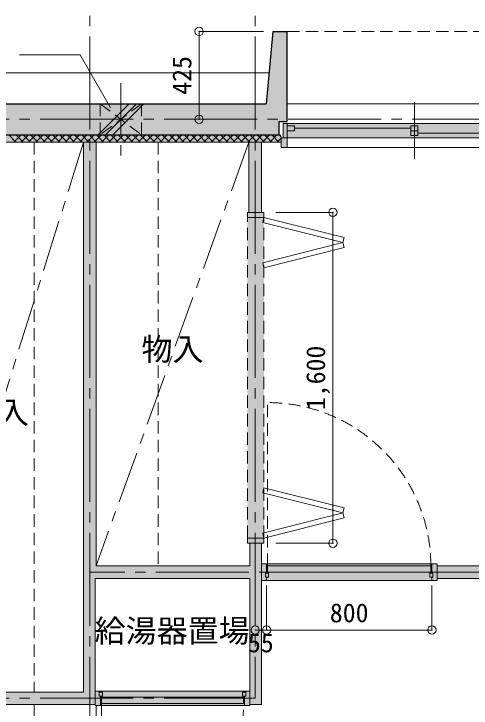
# Model space of a CAD drawing. Units: millimetres at full size, sheet at 1:50. Extents: x -9674 to 9699, y -6794 to 6791.
# Drawn here: x 1745 to 3957, y 740 to 4098 of the extents above; entities that cross this region are included whole.
import ezdxf
from ezdxf.enums import TextEntityAlignment as Align

# ---------------------------------------------------------------- set-up
doc = ezdxf.new("R2010")
doc.units = ezdxf.units.MM
doc.header["$LTSCALE"] = 50
doc.header["$PDMODE"] = 32
doc.header["$PDSIZE"] = 40
for name, pattern in [('CHAIN1', [8, 5, -1, 1, -1]), ('CHAIN2', [12, 9, -1, 1, -1]), ('DASHED1', [1.8, 1.2, -0.6])]:
    doc.linetypes.add(name, pattern=pattern)
for name, color, linetype, lineweight in [('1-0_芯', 7, 'CHAIN2', 9), ('1-1_躯体', 2, 'Continuous', 25), ('1-2_間仕切', 3, 'Continuous', 18), ('1-3_建具', 3, 'Continuous', 18), ('1-6_ﾊﾞﾙｺﾆｰ・階段', 4, 'Continuous', 9), ('1-7_その他', 7, 'DASHED1', 9), ('1-8_ハッチ', 4, 'Continuous', 9), ('1-A_文字', 7, 'Continuous', 9), ('1-B_寸法', 7, 'Continuous', 9), ('1-C_梁', 7, 'DASHED1', 9)]:
    doc.layers.add(name, color=color, linetype=linetype, lineweight=lineweight)
for name, color, linetype in [('4-0', 1, 'Continuous'), ('4-1', 2, 'Continuous'), ('4-2', 4, 'Continuous'), ('4-F', 4, 'Continuous')]:
    doc.layers.add(name, color=color, linetype=linetype)
doc.styles.add('ＭＳ ゴシック', font='')
doc.styles.get('ＭＳ ゴシック').set_extended_font_data('MS Gothic')

msp = doc.modelspace()

# ---------------------------------------------------------------- linework, layer by layer
at = {"layer": '1-0_芯'}
for p, q in [((2112.5, 4587.68), (2112.5, -3842.32)), ((2912.5, 4587.68), (2912.5, 787.68)), ((-8327.5, 3587.68), (8282.5, 3587.68)), ((8282.5, 1397.68), (2112.5, 1397.68)), ((-8327.5, 787.68), (2912.5, 787.68))]:
    msp.add_line(p, q, dxfattribs=at)
at = {"layer": '1-1_躯体'}
for p, q in [((2997.5, 4012.68), (2965.68, 3662.68)), ((2997.5, 4012.68), (3067.5, 4012.68)), ((3067.5, 3577.68), (3067.5, 4012.68)), ((279.32, 3662.68), (2965.68, 3662.68)), ((3027.5, 3577.68), (3027.5, 3512.68)), ((212.5, 3512.68), (3027.5, 3512.68))]:
    msp.add_line(p, q, dxfattribs=at)
msp.add_lwpolyline([(3027.5, 3577.68), (3067.5, 3577.68), (3067.5, 3682.68)], dxfattribs=at)
at = {"layer": '1-2_間仕切'}
for p, q in [((2082.5, 3477.68), (2082.5, 817.68)), ((2142.5, 3477.68), (2142.5, 1427.68)), ((2882.5, 3477.68), (2882.5, 3137.68)), ((2942.5, 3477.68), (2942.5, 3137.68)), ((2886.5, 1427.68), (2886.5, 1537.68)), ((2942.5, 1537.68), (2942.5, 1427.68)), ((2142.5, 1427.68), (2886.5, 1427.68)), ((5317.5, 1428.68), (3792.5, 1428.68)), ((2138.5, 1367.68), (2886.5, 1367.68)), ((2138.5, 1367.68), (2138.5, 757.68)), ((2886.5, 1367.68), (2886.5, 757.68)), ((2942.5, 1367.68), (2942.5, 757.68)), ((5317.5, 1367.68), (3792.5, 1367.68)), ((1182.5, 817.68), (2082.5, 817.68)), ((1182.5, 757.68), (2138.5, 757.68)), ((2886.5, 757.68), (2942.5, 757.68))]:
    msp.add_line(p, q, dxfattribs=at)
at = {"layer": '1-3_建具', "color": 7, "linetype": 'DASHED1', "lineweight": 9}
for p, q in [((3067.5, 4012.68), (4382.5, 4012.68)), ((2875, 1562.68), (2875, 3112.68)), ((2955, 1562.68), (2955, 3112.68)), ((2972.5, 1427.68), (2972.5, 2217.68)), ((2168.5, 762.68), (2168.5, 74.68))]:
    msp.add_line(p, q, dxfattribs=at)
at = {"layer": '1-3_建具', "color": 7, "lineweight": 9}
for p, q in [((4297.5, 3662.68), (3067.5, 3662.68)), ((3682.5, 3671.16), (3682.5, 3394.21)), ((3047.5, 3567.68), (3047.5, 3497.68)), ((3047.5, 3567.68), (3082.5, 3567.68)), ((3067.5, 3497.68), (3067.5, 3567.68)), ((3082.5, 3567.68), (4282.5, 3567.68)), ((3082.5, 3497.68), (3067.5, 3497.68)), ((3082.5, 3497.68), (4282.5, 3497.68)), ((4297.5, 3450.68), (3067.5, 3450.68)), ((2875, 3137.68), (2875, 3112.68)), ((2955, 3137.68), (2875, 3137.68)), ((2955, 3137.68), (2955, 3112.68)), ((2955, 3112.68), (2875, 3112.68)), ((2948.94, 3088.43), (2955, 3112.68)), ((2948.94, 2894.4), (3336.99, 2991.42)), ((3336.99, 2991.42), (3343.06, 2967.16)), ((3343.06, 2967.16), (2955, 2870.15)), ((2948.94, 2894.4), (2955, 2870.15)), ((2948.94, 1780.97), (2955, 1805.22)), ((2948.94, 1780.97), (3336.99, 1683.95)), ((3343.06, 1708.21), (2955, 1805.22)), ((3336.99, 1683.95), (3343.06, 1708.21)), ((2948.94, 1586.94), (2955, 1562.68)), ((2955, 1562.68), (2955, 1537.68)), ((2955, 1537.68), (2875, 1537.68)), ((2967.5, 1437.68), (3767.5, 1437.68)), ((3767.5, 1357.68), (2967.5, 1357.68)), ((2163.5, 822.68), (2861.5, 822.68)), ((2861.5, 752.68), (2163.5, 752.68))]:
    msp.add_line(p, q, dxfattribs=at)
at = {"layer": '1-3_建具'}
for p, q in [((3102.5, 3556.68), (3067.5, 3556.68)), ((3102.5, 3532.68), (3067.5, 3532.68)), ((3102.5, 3556.68), (3102.5, 3532.68)), ((3665, 3544.68), (3102.5, 3544.68)), ((3665, 3508.68), (3665, 3556.68)), ((3665, 3556.68), (3700, 3556.68)), ((3665, 3532.68), (3700, 3532.68)), ((3700, 3508.68), (3700, 3556.68)), ((3037.5, 3497.68), (3067.5, 3497.68)), ((3037.5, 3450.68), (3037.5, 3497.68)), ((3067.5, 3450.68), (3067.5, 3497.68)), ((3665, 3508.68), (3700, 3508.68)), ((3700, 3520.68), (4262.5, 3520.68)), ((3037.5, 3450.68), (3037.5, 3451.72)), ((3037.5, 3450.68), (3067.5, 3450.68)), ((2942.5, 1437.68), (2942.5, 1357.68)), ((2942.5, 1437.68), (2967.5, 1437.68)), ((2967.5, 1392.68), (2967.5, 1437.68)), ((2972.5, 1397.68), (2972.5, 1427.68)), ((2972.5, 1427.68), (3762.5, 1427.68)), ((3762.5, 1427.68), (3762.5, 1397.68)), ((3767.5, 1392.68), (3767.5, 1437.68)), ((2962.5, 1392.68), (2977.5, 1392.68)), ((2962.5, 1372.68), (2962.5, 1392.68)), ((3762.5, 1397.68), (2972.5, 1397.68)), ((2977.5, 1392.68), (2977.5, 1372.68)), ((3757.5, 1392.68), (3757.5, 1372.68)), ((3772.5, 1392.68), (3757.5, 1392.68)), ((3772.5, 1392.68), (3772.5, 1372.68)), ((2942.5, 1357.68), (2967.5, 1357.68)), ((2977.5, 1372.68), (2962.5, 1372.68)), ((2967.5, 1372.68), (2967.5, 1357.68)), ((3772.5, 1372.68), (3757.5, 1372.68)), ((3767.5, 1372.68), (3767.5, 1357.68)), ((3767.5, 1357.68), (3792.5, 1357.68)), ((2158.5, 817.68), (2173.5, 817.68)), ((2158.5, 797.68), (2158.5, 817.68)), ((2163.5, 822.68), (2163.5, 817.68)), ((2173.5, 797.68), (2173.5, 817.68)), ((2851.5, 797.68), (2851.5, 817.68)), ((2866.5, 817.68), (2851.5, 817.68)), ((2861.5, 822.68), (2861.5, 817.68)), ((2861.5, 822.68), (2886.5, 822.68)), ((2866.5, 797.68), (2866.5, 817.68)), ((2158.5, 797.68), (2173.5, 797.68)), ((2163.5, 797.68), (2163.5, 752.68)), ((2168.5, 762.68), (2168.5, 792.68)), ((2856.5, 792.68), (2168.5, 792.68)), ((2866.5, 797.68), (2851.5, 797.68)), ((2856.5, 762.68), (2856.5, 792.68)), ((2861.5, 797.68), (2861.5, 752.68)), ((2163.5, 752.68), (2138.5, 752.68)), ((2168.5, 762.68), (2856.5, 762.68)), ((2861.5, 752.68), (2886.5, 752.68)), ((2886.5, 762.68), (2886.5, 752.68))]:
    msp.add_line(p, q, dxfattribs=at)
at = {"layer": '1-3_建具', "color": 7, "lineweight": 9}
for points in [[(2948.94, 3088.43), (3336.99, 2991.42), (3343.06, 3015.67), (2955, 3112.68)], [(2948.94, 1586.94), (3336.99, 1683.95), (3343.06, 1659.7), (2955, 1562.68)], [(2955, 1562.68), (2875, 1562.68), (2875, 1537.68)]]:
    msp.add_lwpolyline(points, dxfattribs=at)
at = {"layer": '1-3_建具'}
for points in [[(3767.5, 1437.68), (3792.5, 1437.68), (3792.5, 1357.68)], [(2163.5, 822.68), (2138.5, 822.68), (2138.5, 752.68)]]:
    msp.add_lwpolyline(points, dxfattribs=at)
at = {"layer": '1-3_建具', "color": 7, "linetype": 'DASHED1', "lineweight": 9}
for centre, radius, start, end in [((2972.5, 1427.68), 790, 0, 90), ((2168.5, 762.68), 688, 270, 0)]:
    msp.add_arc(centre, radius, start, end, dxfattribs=at)
at = {"layer": '1-6_ﾊﾞﾙｺﾆｰ・階段', "color": 7}
msp.add_line((265.68, 3812.68), (2979.32, 3812.68), dxfattribs=at)
at = {"layer": '1-7_その他', "linetype": 'CHAIN1'}
msp.add_line((2262.5, 3762.68), (2262.5, 3412.68), dxfattribs=at)
at = {"layer": '1-7_その他'}
for p, q in [((2162.5, 3662.68), (2162.5, 3512.68)), ((2162.5, 3662.68), (2362.5, 3512.68)), ((2362.5, 3662.68), (2162.5, 3512.68)), ((2362.5, 3662.68), (2362.5, 3512.68))]:
    msp.add_line(p, q, dxfattribs=at)
at = {"layer": '1-7_その他', "color": 4, "linetype": 'CHAIN1'}
for p, q in [((2082.5, 3477.68), (1252.5, 817.68)), ((2882.5, 3477.68), (2142.5, 1427.68))]:
    msp.add_line(p, q, dxfattribs=at)
at = {"layer": '1-8_ハッチ'}
for p, q in [((2153.12, 3512.68), (2303.12, 3662.68)), ((2188.47, 3512.68), (2338.47, 3662.68)), ((2223.83, 3512.68), (2373.83, 3662.68)), ((1719.91, 3512.68), (1754.91, 3477.68)), ((1745.27, 3477.68), (1780.27, 3512.68)), ((1755.26, 3512.68), (1790.26, 3477.68)), ((1780.63, 3477.68), (1815.63, 3512.68)), ((1790.62, 3512.68), (1825.62, 3477.68)), ((1815.98, 3477.68), (1850.98, 3512.68)), ((1825.97, 3512.68), (1860.97, 3477.68)), ((1851.34, 3477.68), (1886.34, 3512.68)), ((1861.33, 3512.68), (1896.33, 3477.68)), ((1886.69, 3477.68), (1921.69, 3512.68)), ((1896.68, 3512.68), (1931.68, 3477.68)), ((1922.05, 3477.68), (1957.05, 3512.68)), ((1932.04, 3512.68), (1967.04, 3477.68)), ((1957.4, 3477.68), (1992.4, 3512.68)), ((1967.39, 3512.68), (2002.39, 3477.68)), ((1992.76, 3477.68), (2027.76, 3512.68)), ((2002.75, 3512.68), (2037.75, 3477.68)), ((2028.12, 3477.68), (2063.12, 3512.68)), ((2038.1, 3512.68), (2073.1, 3477.68)), ((2063.47, 3477.68), (2098.47, 3512.68)), ((2073.46, 3512.68), (2108.46, 3477.68)), ((2098.83, 3477.68), (2133.83, 3512.68)), ((2108.81, 3512.68), (2143.81, 3477.68)), ((2134.18, 3477.68), (2169.18, 3512.68)), ((2144.17, 3512.68), (2179.17, 3477.68)), ((2169.54, 3477.68), (2204.54, 3512.68)), ((2179.53, 3512.68), (2214.53, 3477.68)), ((2204.89, 3477.68), (2239.89, 3512.68)), ((2214.88, 3512.68), (2249.88, 3477.68)), ((2240.25, 3477.68), (2275.25, 3512.68)), ((2250.24, 3512.68), (2285.24, 3477.68)), ((2275.6, 3477.68), (2310.6, 3512.68)), ((2285.59, 3512.68), (2320.59, 3477.68)), ((2310.96, 3477.68), (2345.96, 3512.68)), ((2320.95, 3512.68), (2355.95, 3477.68)), ((2346.31, 3477.68), (2381.31, 3512.68)), ((2356.3, 3512.68), (2391.3, 3477.68)), ((2381.67, 3477.68), (2416.67, 3512.68)), ((2391.66, 3512.68), (2426.66, 3477.68)), ((2417.02, 3477.68), (2452.02, 3512.68)), ((2427.01, 3512.68), (2462.01, 3477.68)), ((2452.38, 3477.68), (2487.38, 3512.68)), ((2462.37, 3512.68), (2497.37, 3477.68)), ((2487.73, 3477.68), (2522.73, 3512.68)), ((2497.72, 3512.68), (2532.72, 3477.68)), ((2523.09, 3477.68), (2558.09, 3512.68)), ((2533.08, 3512.68), (2568.08, 3477.68)), ((2558.45, 3477.68), (2593.45, 3512.68)), ((2568.43, 3512.68), (2603.43, 3477.68)), ((2593.8, 3477.68), (2628.8, 3512.68)), ((2603.79, 3512.68), (2638.79, 3477.68)), ((2629.16, 3477.68), (2664.16, 3512.68)), ((2639.14, 3512.68), (2674.14, 3477.68)), ((2664.51, 3477.68), (2699.51, 3512.68)), ((2674.5, 3512.68), (2709.5, 3477.68)), ((2699.87, 3477.68), (2734.87, 3512.68)), ((2709.86, 3512.68), (2744.86, 3477.68)), ((2735.22, 3477.68), (2770.22, 3512.68)), ((2745.21, 3512.68), (2780.21, 3477.68)), ((2770.58, 3477.68), (2805.58, 3512.68)), ((2780.57, 3512.68), (2815.57, 3477.68)), ((2805.93, 3477.68), (2840.93, 3512.68)), ((2815.92, 3512.68), (2850.92, 3477.68)), ((2841.29, 3477.68), (2876.29, 3512.68)), ((2851.28, 3512.68), (2886.28, 3477.68)), ((2876.64, 3477.68), (2911.64, 3512.68)), ((2886.63, 3512.68), (2921.63, 3477.68)), ((2912, 3477.68), (2947, 3512.68)), ((2921.99, 3512.68), (2956.99, 3477.68)), ((2947.35, 3477.68), (2982.35, 3512.68)), ((2957.34, 3512.68), (2992.34, 3477.68)), ((2982.71, 3477.68), (3017.71, 3512.68)), ((2992.7, 3512.68), (3027.7, 3477.68)), ((3018.07, 3477.68), (3037.5, 3497.12)), ((3028.05, 3512.68), (3037.5, 3503.24)), ((207.5, 3477.68), (3037.5, 3477.68))]:
    msp.add_line(p, q, dxfattribs=at)
at = {"layer": '1-A_文字'}
for p, q in [((2065.44, 3899.36), (1772.57, 3899.36)), ((2212.89, 3643.96), (2065.44, 3899.36))]:
    msp.add_line(p, q, dxfattribs=at)
at = {"layer": '1-B_寸法'}
for p, q in [((3011.61, 3137.68), (3288.46, 3137.68)), ((3288.46, 3137.68), (3288.46, 1537.68)), ((3011.61, 1537.68), (3288.46, 1537.68)), ((2967.5, 1333.67), (2967.5, 1117.68)), ((3767.5, 1333.67), (3767.5, 1117.68)), ((2967.5, 1117.68), (2912.5, 1117.68)), ((2967.5, 1117.68), (3767.5, 1117.68))]:
    msp.add_line(p, q, dxfattribs=at)
msp.add_lwpolyline([(2952.6, 4012.68), (2641.21, 4012.68), (2641.21, 3587.68)], dxfattribs=at)
at = {"layer": '1-B_寸法', "color": 3}
for p in [(2641.21, 4012.68), (2641.21, 3587.68), (3288.46, 3137.68), (3288.46, 1537.68), (2912.5, 1117.68), (2967.5, 1117.68), (3767.5, 1117.68)]:
    msp.add_point(p, dxfattribs=at)
at = {"layer": '1-C_梁'}
for p, q in [((1842.5, 3477.68), (1842.5, 817.68)), ((2442.5, 3477.68), (2442.5, 1427.68)), ((1842.5, 757.68), (1842.5, -92.32)), ((2142.5, 752.68), (2142.5, -87.32))]:
    msp.add_line(p, q, dxfattribs=at)
at = {"layer": '4-0'}
for points in [[(3027.5, 3577.68), (2997.5, 4012.68), (2965.68, 3662.68)], [(3027.5, 3577.68), (3067.5, 4012.68), (2997.5, 4012.68)], [(3027.5, 3577.68), (3067.5, 3577.68), (3067.5, 4012.68)], [(279.32, 3662.68), (212.5, 3512.68), (3027.5, 3577.68)], [(3027.5, 3577.68), (2965.68, 3662.68), (279.32, 3662.68)], [(212.5, 3512.68), (3028.05, 3512.68), (3027.5, 3577.68)]]:
    msp.add_solid(points, dxfattribs=at)
at = {"layer": '4-1'}
msp.add_solid([(3047.5, 3567.68), (3047.5, 3497.68), (4317.5, 3567.68), (4317.5, 3497.68)], dxfattribs=at)
at = {"layer": '4-2'}
for points in [[(2082.5, 3477.68), (2082.5, 3462.68), (2142.5, 3477.68), (2142.5, 3462.68)], [(2082.5, 817.68), (2142.5, 1427.68), (2142.5, 3462.68)], [(2082.5, 817.68), (2142.5, 3462.68), (2082.5, 3462.68)], [(2882.5, 3477.68), (2882.5, 3462.68), (2942.5, 3477.68), (2942.5, 3462.68)], [(2882.5, 3137.68), (2942.5, 3137.68), (2882.5, 3462.68), (2942.5, 3462.68)], [(2875, 1537.68), (2955, 1537.68), (2875, 3137.68), (2882.5, 3137.68)], [(2955, 1537.68), (2955, 3137.68), (2882.5, 3137.68)], [(2886.5, 757.68), (2942.5, 757.68), (2942.5, 1537.68)], [(2886.5, 757.68), (2942.5, 1537.68), (2886.5, 1537.68)], [(2082.5, 817.68), (2138.5, 1367.68), (2142.5, 1427.68)], [(2138.5, 1367.68), (2886.5, 1367.68), (2142.5, 1427.68)], [(2886.5, 1367.68), (2886.5, 1427.68), (2142.5, 1427.68)], [(2942.5, 1437.68), (2942.5, 1357.68), (3792.5, 1437.68), (3792.5, 1357.68)], [(3792.5, 1428.68), (3792.5, 1367.68), (5317.5, 1428.68), (5317.5, 1367.68)], [(2082.5, 817.68), (2138.5, 757.68), (2138.5, 1367.68)], [(1182.5, 817.68), (1182.5, 757.68), (2138.5, 757.68)], [(2138.5, 757.68), (2082.5, 817.68), (1182.5, 817.68)], [(2138.5, 822.68), (2138.5, 752.68), (2886.5, 822.68), (2886.5, 752.68)]]:
    msp.add_solid(points, dxfattribs=at)
at = {"layer": '4-F'}
for points in [[(212.5, 3512.68), (207.5, 3477.68), (3037.5, 3477.68)], [(3037.5, 3497.68), (3027.5, 3512.68), (212.5, 3512.68)], [(3037.5, 3497.68), (212.5, 3512.68), (3037.5, 3477.68)], [(3037.5, 3497.68), (3037.45, 3512.76), (3027.5, 3512.68)], [(3037.5, 3451.72), (3067.5, 3450.68), (3067.5, 3497.68)], [(3037.5, 3451.72), (3067.5, 3497.68), (3037.5, 3497.68)]]:
    msp.add_solid(points, dxfattribs=at)

# ---------------------------------------------------------------- texts
at = {"layer": '1-A_文字', "style": 'ＭＳ ゴシック'}
for s, p in [('物入', (2362.5, 2387.68)), ('押入', (1517.5, 2082.68)), ('給湯器置場', (2135.7, 1025.97))]:
    msp.add_text(s, height=110, dxfattribs=at).set_placement(p, align=Align.BOTTOM_LEFT)
at = {"layer": '1-B_寸法', "style": 'ＭＳ ゴシック'}
for s, p in [('425', (2631.21, 3706.43)), ('1,600', (3278.46, 2181.43))]:
    msp.add_text(s, height=91.64, rotation=90, dxfattribs=at).set_placement(p, align=Align.BOTTOM_LEFT)
for s, p in [('800', (3273.75, 1127.68)), ('55', (2877.5, 982.68))]:
    msp.add_text(s, height=91.64, dxfattribs=at).set_placement(p, align=Align.BOTTOM_LEFT)

doc.saveas('drawing.dxf')
